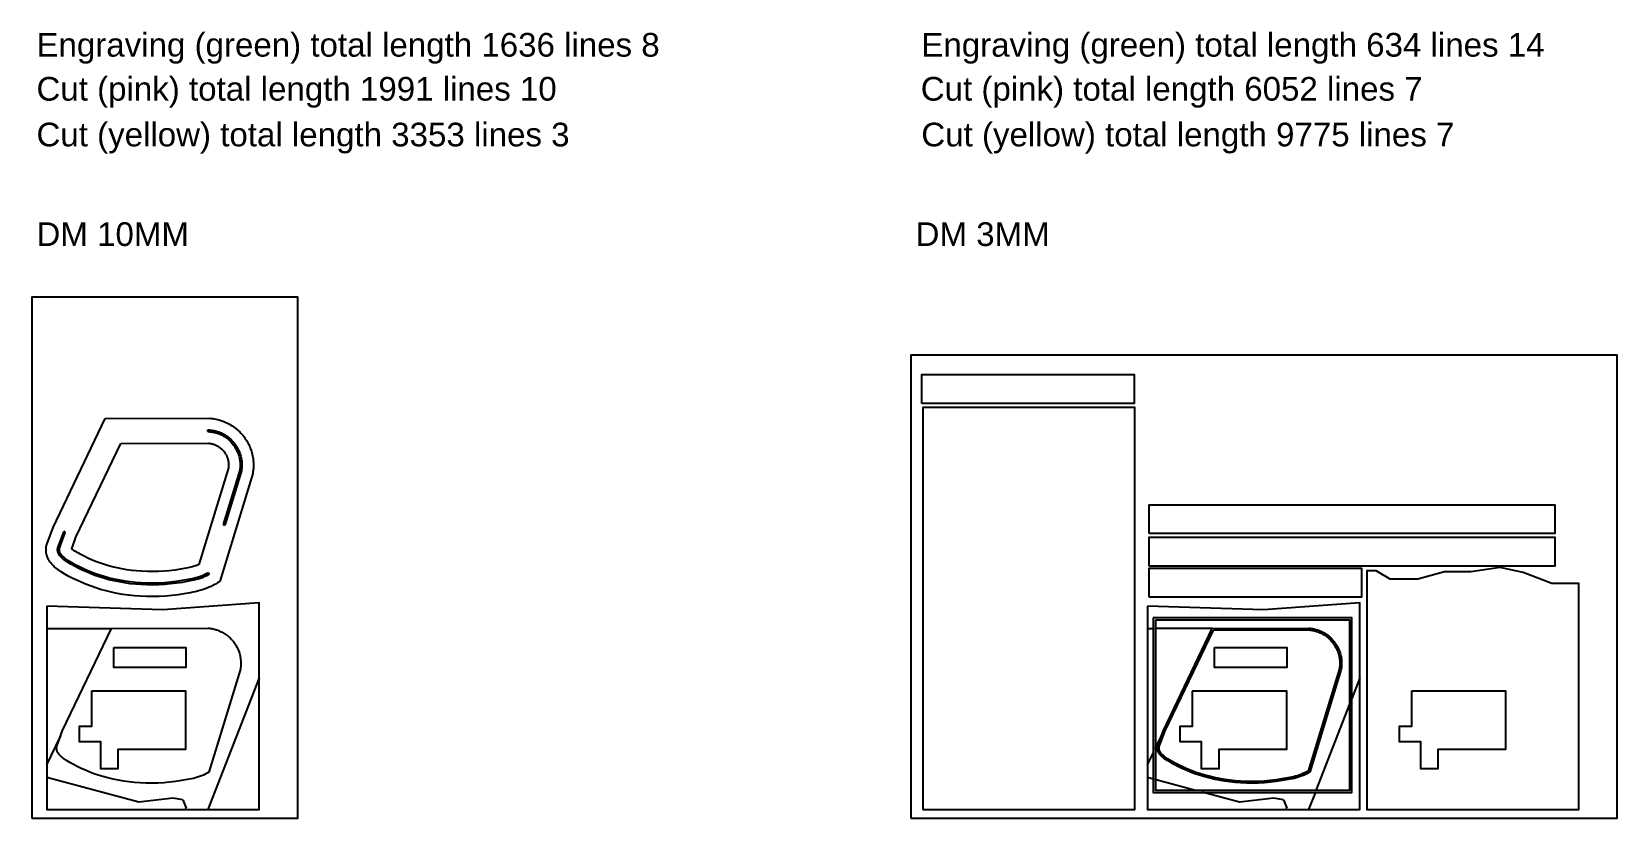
# Model space of a CAD drawing. Header units: millimetres. Extents: x 5667 to 13263, y 5947 to 7406.
# Drawn here: x 5667 to 8405, y 5947 to 7305 of the extents above; entities that cross this region are included whole.
import ezdxf

# ---------------------------------------------------------------- set-up
doc = ezdxf.new("R2010")
doc.units = ezdxf.units.MM
doc.layers.get('0').update_dxf_attribs({"true_color": 0xffffff})
for name, color, linetype, true_color in [('Corte exterior', 2, 'Continuous', 0xe0ee00), ('Corte interior', 220, 'Continuous', 0xff17d9), ('grabado linea alto', 3, 'Continuous', 0x00ff1d)]:
    doc.layers.add(name, color=color, linetype=linetype, true_color=true_color)
doc.styles.add('Arial Regular', font='')
doc.styles.get('Arial Regular').set_extended_font_data('Arial')

msp = doc.modelspace()

# ---------------------------------------------------------------- linework, layer by layer
for points in [[(5667, 5946.7), (6126.3, 5946.7), (6126.3, 6846.7), (5667, 6846.7)], [(7185, 5946.7), (8405, 5946.7), (8405, 6746.7), (7185, 6746.7)]]:
    msp.add_lwpolyline(points, close=True)
at = {"layer": 'Corte exterior'}
for points in [[(7204.1, 6662.9), (7204.1, 6712.9), (7570.5, 6712.9), (7570.5, 6662.9)], [(7205.7, 5961.9), (7572.1, 5961.9), (7572.1, 6656.4), (7205.7, 6656.4)], [(7596.8, 6438.3), (7596.8, 6488.3), (8297.2, 6488.3), (8297.2, 6438.3)], [(7596.8, 6382.3), (7596.8, 6432.3), (8297.2, 6432.3), (8297.2, 6382.3)], [(8106.7, 6372.1), (8060.7, 6359.6), (8013.1, 6359.6), (7988.9, 6374.1), (7972.6, 6374.1), (7972.6, 5961.9), (8338.9, 5961.9), (8338.9, 6352.2), (8291.8, 6352.2), (8242.4, 6371.1), (8202.5, 6379.7), (8152.1, 6372.1)], [(7596.8, 6328.4), (7596.8, 6378.4), (7963.1, 6378.4), (7963.1, 6328.4)], [(5693.2, 6313), (5693.2, 5961.9), (6059.6, 5961.9), (6059.6, 6318.7), (5893.2, 6306.7)], [(7594, 6313), (7594, 5961.9), (7960.4, 5961.9), (7960.4, 6318.7), (7794.1, 6306.7)]]:
    msp.add_lwpolyline(points, close=True, dxfattribs=at)
for points in [[(5703.8, 6448.9), (5794, 6636.9)], [(5794, 6636.9), (5974.2, 6637.5)], [(5974.2, 6637.5), (5977, 6637.3), (5979.7, 6636.9), (5982.5, 6636.5), (5985.2, 6636), (5988, 6635.4), (5990.6, 6634.7), (5993.3, 6633.9), (5996, 6633.1), (5998.6, 6632.1), (6001.2, 6631), (6003.7, 6629.9), (6006.2, 6628.7), (6008.6, 6627.3), (6011, 6625.9), (6013.4, 6624.5), (6015.7, 6622.9), (6018, 6621.2), (6020.1, 6619.5), (6022.3, 6617.7), (6024.3, 6615.9), (6026.3, 6613.9), (6028.3, 6611.9), (6030.1, 6609.9), (6031.9, 6607.7), (6033.6, 6605.5), (6035.3, 6603.3), (6036.8, 6601), (6038.3, 6598.6), (6039.7, 6596.2), (6041, 6593.8), (6042.3, 6591.3), (6043.4, 6588.7), (6044.5, 6586.1), (6045.4, 6583.5), (6046.3, 6580.9), (6047.1, 6578.2), (6047.8, 6575.5), (6048.4, 6572.8), (6048.9, 6570.1), (6049.3, 6567.3), (6049.6, 6564.5), (6049.8, 6561.8), (6049.9, 6559), (6050, 6556.2), (6049.9, 6553.4), (6049.7, 6550.6), (6049.5, 6547.9), (6049.1, 6545.1), (6048.6, 6542.3)], [(5743.4, 6432.1), (5821.1, 6594)], [(5821.1, 6594), (5972.7, 6594.5)], [(5972.7, 6594.5), (5974, 6594.3), (5975.2, 6594.1), (5976.5, 6593.9), (5977.8, 6593.6), (5979, 6593.3), (5980.3, 6593), (5981.5, 6592.6), (5982.7, 6592.1), (5983.9, 6591.7), (5985.1, 6591.1), (5986.2, 6590.6), (5987.4, 6590), (5988.5, 6589.3), (5989.6, 6588.6), (5990.7, 6587.9), (5991.7, 6587.2), (5992.7, 6586.4), (5993.7, 6585.6), (5994.7, 6584.7), (5995.6, 6583.8), (5996.5, 6582.9), (5997.4, 6582), (5998.3, 6581), (5999.1, 6580), (5999.8, 6578.9), (6000.6, 6577.9), (6001.3, 6576.8), (6001.9, 6575.7), (6002.6, 6574.6), (6003.1, 6573.4), (6003.7, 6572.2), (6004.2, 6571.1), (6004.7, 6569.8), (6005.1, 6568.6), (6005.5, 6567.4), (6005.8, 6566.2), (6006.1, 6564.9), (6006.4, 6563.6), (6006.6, 6562.4), (6006.7, 6561.1), (6006.8, 6559.8), (6006.9, 6558.5), (6007, 6557.2), (6007, 6555.9), (6006.9, 6554.6), (6006.8, 6553.3), (6006.7, 6552.1)], [(6006.7, 6552.1), (5955.7, 6384.9)], [(6048.6, 6542.3), (5991.7, 6355.5)], [(5693, 6419.7), (5703.8, 6448.9)], [(5698.4, 6389.6), (5697.7, 6390.6), (5697, 6391.7), (5696.4, 6392.8), (5695.8, 6393.9), (5695.2, 6395.1), (5694.7, 6396.2), (5694.2, 6397.4), (5693.8, 6398.6), (5693.4, 6399.8), (5693, 6401), (5692.7, 6402.2), (5692.5, 6403.5), (5692.2, 6404.7), (5692.1, 6405.9), (5691.9, 6407.2), (5691.8, 6408.5), (5691.8, 6409.7), (5691.8, 6411), (5691.8, 6412.3), (5691.9, 6413.5), (5692, 6414.8), (5692.2, 6416), (5692.4, 6417.3), (5692.7, 6418.5), (5693, 6419.7)], [(5736, 6412), (5743.4, 6432.1)], [(5736.7, 6411.4), (5736.3, 6411.7), (5736, 6412)], [(5757.4, 6399.4), (5752.1, 6402.1), (5746.8, 6405.1), (5741.7, 6408.2), (5736.7, 6411.4)], [(5711.3, 6376.7), (5709.5, 6378.1), (5707.7, 6379.6), (5706, 6381.1), (5704.4, 6382.7), (5702.8, 6384.4), (5701.3, 6386.1), (5699.8, 6387.8), (5698.4, 6389.6)], [(5797.8, 6383.3), (5790.9, 6385.4), (5784, 6387.8), (5777.2, 6390.4), (5770.5, 6393.2), (5763.9, 6396.2), (5757.4, 6399.4)], [(5856.7, 6373.3), (5848.2, 6373.9), (5839.7, 6374.8), (5831.2, 6375.9), (5822.8, 6377.3), (5814.4, 6379.1), (5806.1, 6381), (5797.8, 6383.3)], [(5955.7, 6384.9), (5953, 6383.8), (5950.3, 6382.8), (5947.6, 6381.9), (5944.8, 6381.1), (5942, 6380.3), (5939.2, 6379.7), (5936.4, 6379.1), (5933.5, 6378.7)], [(5738.1, 6360.9), (5731.2, 6364.5), (5724.4, 6368.4), (5717.8, 6372.4), (5711.3, 6376.7)], [(5785.7, 6342), (5777.5, 6344.6), (5769.5, 6347.4), (5761.5, 6350.4), (5753.6, 6353.7), (5745.8, 6357.2), (5738.1, 6360.9)], [(5914.1, 6375.4), (5904.5, 6374.3), (5895, 6373.5), (5885.4, 6372.9), (5875.9, 6372.7), (5866.3, 6372.8), (5856.7, 6373.3)], [(5933.5, 6378.7), (5923.8, 6376.9), (5914.1, 6375.4)], [(5991.7, 6355.5), (5988.1, 6353.3), (5984.5, 6351.2), (5980.8, 6349.2), (5977, 6347.3), (5973.2, 6345.6), (5969.3, 6344), (5965.3, 6342.5), (5961.4, 6341.1), (5957.3, 6339.9), (5953.3, 6338.8), (5949.2, 6337.9), (5945.1, 6337), (5940.9, 6336.3)], [(5854.2, 6330.3), (5844.3, 6331), (5834.4, 6332.1), (5824.5, 6333.4), (5814.7, 6335.1), (5805, 6337.1), (5795.3, 6339.4), (5785.7, 6342)], [(5919.8, 6332.8), (5908.9, 6331.5), (5898, 6330.6), (5887.1, 6330), (5876.1, 6329.7), (5865.2, 6329.9), (5854.2, 6330.3)], [(5940.9, 6336.3), (5930.4, 6334.4), (5919.8, 6332.8)]]:
    msp.add_lwpolyline(points, dxfattribs=at)
at = {"layer": 'Corte interior'}
for points in [[(5971.1, 6614.5), (5971.1, 6617.5)], [(5971.1, 6617.5), (5973.6, 6617.5)], [(5971.1, 6614.5), (5973.5, 6614.5)], [(5973.5, 6614.5), (5975.4, 6614.3), (5977.4, 6614), (5979.4, 6613.7), (5981.3, 6613.3), (5983.3, 6612.9), (5985.2, 6612.4), (5987.1, 6611.8), (5989, 6611.1), (5990.9, 6610.4), (5992.7, 6609.6), (5994.5, 6608.8), (5996.3, 6607.9), (5998, 6606.9), (5999.7, 6605.9), (6001.4, 6604.8), (6003, 6603.7), (6004.6, 6602.5), (6006.2, 6601.2), (6007.7, 6599.9), (6009.2, 6598.6), (6010.6, 6597.2), (6011.9, 6595.7), (6013.3, 6594.2), (6014.5, 6592.7), (6015.7, 6591.1), (6016.9, 6589.5), (6018, 6587.8), (6019, 6586.1), (6020, 6584.4), (6020.9, 6582.6), (6021.8, 6580.8), (6022.6, 6579), (6023.3, 6577.1), (6024, 6575.2), (6024.6, 6573.3), (6025.1, 6571.4), (6025.6, 6569.5), (6026, 6567.5), (6026.3, 6565.5), (6026.6, 6563.6), (6026.8, 6561.6), (6026.9, 6559.6), (6027, 6557.6), (6026.9, 6555.6), (6026.9, 6553.6), (6026.7, 6551.6), (6026.5, 6549.6), (6026.2, 6547.7)], [(5973.6, 6617.5), (5975.7, 6617.3), (5977.7, 6617), (5979.8, 6616.7), (5981.9, 6616.3), (5983.9, 6615.8), (5986, 6615.3), (5988, 6614.6), (5990, 6614), (5991.9, 6613.2), (5993.9, 6612.4), (5995.8, 6611.5), (5997.7, 6610.5), (5999.5, 6609.5), (6001.3, 6608.5), (6003.1, 6607.3), (6004.8, 6606.1), (6006.5, 6604.8), (6008.1, 6603.5), (6009.7, 6602.2), (6011.3, 6600.7), (6012.7, 6599.2), (6014.2, 6597.7), (6015.6, 6596.1), (6016.9, 6594.5), (6018.2, 6592.8), (6019.4, 6591.1), (6020.6, 6589.3), (6021.6, 6587.5), (6022.7, 6585.7), (6023.6, 6583.8), (6024.5, 6581.9), (6025.4, 6580), (6026.1, 6578.1), (6026.8, 6576.1), (6027.5, 6574.1), (6028, 6572), (6028.5, 6570), (6028.9, 6567.9), (6029.3, 6565.9), (6029.6, 6563.8), (6029.8, 6561.7), (6029.9, 6559.6), (6030, 6557.5), (6029.9, 6555.4), (6029.9, 6553.3), (6029.7, 6551.2), (6029.5, 6549.1), (6029.2, 6547)], [(6026.2, 6547.7), (5997.6, 6454)], [(6029.2, 6547), (6000.5, 6453.1)], [(5712.1, 6413.9), (5722.2, 6441.1)], [(5715, 6413.1), (5725, 6440)], [(5722.2, 6441.1), (5722.5, 6441.8)], [(5725.2, 6440.5), (5722.5, 6441.8)], [(5725, 6440), (5725.2, 6440.5)], [(5997.6, 6454), (6000.5, 6453.1)], [(5714.5, 6401.4), (5714.2, 6401.9), (5713.9, 6402.4), (5713.7, 6402.9), (5713.4, 6403.4), (5713.2, 6403.9), (5712.9, 6404.4), (5712.7, 6404.9), (5712.6, 6405.5), (5712.4, 6406), (5712.3, 6406.6), (5712.1, 6407.1), (5712, 6407.7), (5711.9, 6408.3), (5711.9, 6408.8), (5711.8, 6409.4), (5711.8, 6409.9), (5711.8, 6410.5), (5711.8, 6411.1), (5711.8, 6411.7), (5711.9, 6412.2), (5711.9, 6412.8), (5712, 6413.3), (5712.1, 6413.9)], [(5717, 6403.2), (5716.7, 6403.5), (5716.5, 6403.9), (5716.3, 6404.3), (5716.1, 6404.7), (5715.9, 6405.1), (5715.7, 6405.6), (5715.6, 6406), (5715.4, 6406.4), (5715.3, 6406.8), (5715.2, 6407.3), (5715.1, 6407.7), (5715, 6408.2), (5714.9, 6408.6), (5714.9, 6409), (5714.8, 6409.5), (5714.8, 6409.9), (5714.8, 6410.4), (5714.8, 6410.8), (5714.8, 6411.3), (5714.8, 6411.7), (5714.9, 6412.2), (5714.9, 6412.6), (5715, 6413.1)], [(5723, 6392.9), (5721.7, 6394), (5720.4, 6395.1), (5719.1, 6396.3), (5717.9, 6397.5), (5716.8, 6398.8), (5715.6, 6400.1), (5714.5, 6401.4)], [(5724.8, 6395.3), (5723.6, 6396.3), (5722.4, 6397.4), (5721.2, 6398.5), (5720.1, 6399.6), (5719, 6400.7), (5718, 6401.9), (5717, 6403.2)], [(5747.1, 6378.8), (5740.9, 6382), (5734.8, 6385.5), (5728.9, 6389.1), (5723, 6392.9)], [(5748.4, 6381.5), (5742.3, 6384.7), (5736.4, 6388), (5730.5, 6391.6), (5724.8, 6395.3)], [(5792.2, 6364.1), (5784.7, 6366.4), (5777.3, 6369), (5769.9, 6371.8), (5762.6, 6374.8), (5755.5, 6378.1), (5748.4, 6381.5)], [(5791.3, 6361.2), (5783.7, 6363.6), (5776.2, 6366.2), (5768.8, 6369), (5761.5, 6372.1), (5754.2, 6375.3), (5747.1, 6378.8)], [(5855.4, 6350.3), (5846.1, 6351), (5836.9, 6351.9), (5827.6, 6353.2), (5818.5, 6354.8), (5809.4, 6356.6), (5800.3, 6358.8), (5791.3, 6361.2)], [(5855.6, 6353.3), (5846.4, 6353.9), (5837.2, 6354.9), (5828.1, 6356.2), (5819, 6357.7), (5810, 6359.5), (5801.1, 6361.7), (5792.2, 6364.1)], [(5917.1, 6352.6), (5906.9, 6351.4), (5896.6, 6350.5), (5886.3, 6350), (5876, 6349.7), (5865.7, 6349.9), (5855.4, 6350.3)], [(5916.7, 6355.6), (5906.6, 6354.4), (5896.4, 6353.5), (5886.2, 6353), (5876, 6352.7), (5865.8, 6352.9), (5855.6, 6353.3)], [(5937, 6359), (5926.9, 6357.1), (5916.7, 6355.6)], [(5937.5, 6356), (5927.3, 6354.1), (5917.1, 6352.6)], [(5972.3, 6370.7), (5969.3, 6369.2), (5966.2, 6367.7), (5963.1, 6366.3), (5959.9, 6365), (5956.7, 6363.9), (5953.5, 6362.8), (5950.3, 6361.8), (5947, 6360.9), (5943.7, 6360.2), (5940.3, 6359.5), (5937, 6359)], [(5973.7, 6368.1), (5970.6, 6366.5), (5967.5, 6365), (5964.3, 6363.6), (5961.1, 6362.2), (5957.8, 6361), (5954.5, 6359.9), (5951.1, 6358.9), (5947.8, 6358), (5944.3, 6357.3), (5940.9, 6356.6), (5937.5, 6356)], [(5972.3, 6370.7), (5973.7, 6368.1)], [(7621.3, 6098.6), (7705.7, 6274.4)], [(7624, 6097.5), (7707.6, 6271.4)], [(7705.7, 6274.4), (7872.6, 6275)], [(7707.6, 6271.4), (7872.5, 6272)], [(7872.5, 6272), (7874.5, 6271.8), (7876.5, 6271.6), (7878.5, 6271.2), (7880.4, 6270.8), (7882.4, 6270.4), (7884.3, 6269.9), (7886.2, 6269.3), (7888.1, 6268.6), (7889.9, 6267.9), (7891.8, 6267.1), (7893.6, 6266.3), (7895.4, 6265.4), (7897.1, 6264.4), (7898.8, 6263.4), (7900.5, 6262.3), (7902.1, 6261.2), (7903.7, 6260), (7905.3, 6258.7), (7906.8, 6257.4), (7908.2, 6256.1), (7909.7, 6254.7), (7911, 6253.2), (7912.3, 6251.7), (7913.6, 6250.2), (7914.8, 6248.6), (7916, 6247), (7917.1, 6245.3), (7918.1, 6243.6), (7919.1, 6241.9), (7920, 6240.1), (7920.8, 6238.3), (7921.6, 6236.5), (7922.4, 6234.6), (7923, 6232.7), (7923.6, 6230.8), (7924.2, 6228.9), (7924.6, 6227), (7925, 6225), (7925.4, 6223.1), (7925.6, 6221.1), (7925.8, 6219.1), (7926, 6217.1), (7926, 6215.1), (7926, 6213.1), (7925.9, 6211.1), (7925.8, 6209.1), (7925.6, 6207.2), (7925.3, 6205.2)], [(7872.6, 6275), (7874.7, 6274.8), (7876.8, 6274.5), (7878.9, 6274.2), (7881, 6273.8), (7883, 6273.3), (7885, 6272.8), (7887.1, 6272.2), (7889, 6271.5), (7891, 6270.7), (7892.9, 6269.9), (7894.9, 6269), (7896.7, 6268.1), (7898.6, 6267), (7900.4, 6266), (7902.1, 6264.8), (7903.9, 6263.6), (7905.5, 6262.4), (7907.2, 6261), (7908.8, 6259.7), (7910.3, 6258.2), (7911.8, 6256.8), (7913.3, 6255.2), (7914.6, 6253.6), (7916, 6252), (7917.3, 6250.3), (7918.5, 6248.6), (7919.6, 6246.9), (7920.7, 6245.1), (7921.7, 6243.2), (7922.7, 6241.4), (7923.6, 6239.5), (7924.4, 6237.5), (7925.2, 6235.6), (7925.9, 6233.6), (7926.5, 6231.6), (7927.1, 6229.5), (7927.6, 6227.5), (7928, 6225.4), (7928.4, 6223.4), (7928.6, 6221.3), (7928.8, 6219.2), (7929, 6217.1), (7929, 6215), (7929, 6212.9), (7928.9, 6210.8), (7928.8, 6208.7), (7928.5, 6206.6), (7928.2, 6204.5)], [(7925.3, 6205.2), (7871.3, 6028.2)], [(7928.2, 6204.5), (7873.9, 6026.2)], [(7611.2, 6071.4), (7621.3, 6098.6)], [(7614.1, 6070.6), (7624, 6097.5)], [(7613.6, 6058.9), (7613.3, 6059.4), (7613, 6059.9), (7612.7, 6060.4), (7612.5, 6060.9), (7612.2, 6061.4), (7612, 6061.9), (7611.8, 6062.5), (7611.6, 6063), (7611.5, 6063.5), (7611.3, 6064.1), (7611.2, 6064.6), (7611.1, 6065.2), (7611, 6065.8), (7610.9, 6066.3), (7610.9, 6066.9), (7610.9, 6067.5), (7610.8, 6068), (7610.9, 6068.6), (7610.9, 6069.2), (7610.9, 6069.7), (7611, 6070.3), (7611.1, 6070.9), (7611.2, 6071.4)], [(7622.1, 6050.4), (7620.8, 6051.5), (7619.5, 6052.6), (7618.2, 6053.8), (7617, 6055), (7615.8, 6056.3), (7614.7, 6057.6), (7613.6, 6058.9)], [(7616, 6060.7), (7615.8, 6061.1), (7615.6, 6061.4), (7615.4, 6061.8), (7615.2, 6062.2), (7615, 6062.7), (7614.8, 6063.1), (7614.6, 6063.5), (7614.5, 6063.9), (7614.4, 6064.3), (7614.2, 6064.8), (7614.1, 6065.2), (7614.1, 6065.7), (7614, 6066.1), (7613.9, 6066.6), (7613.9, 6067), (7613.9, 6067.5), (7613.8, 6067.9), (7613.9, 6068.4), (7613.9, 6068.8), (7613.9, 6069.3), (7614, 6069.7), (7614, 6070.1), (7614.1, 6070.6)], [(7623.9, 6052.8), (7622.6, 6053.8), (7621.5, 6054.9), (7620.3, 6056), (7619.2, 6057.1), (7618.1, 6058.3), (7617, 6059.4), (7616, 6060.7)], [(7647.5, 6039), (7641.4, 6042.2), (7635.4, 6045.5), (7629.6, 6049.1), (7623.9, 6052.8)], [(7646.1, 6036.3), (7640, 6039.6), (7633.9, 6043), (7627.9, 6046.6), (7622.1, 6050.4)], [(7690.4, 6018.7), (7682.8, 6021.1), (7675.3, 6023.7), (7667.9, 6026.5), (7660.5, 6029.6), (7653.3, 6032.9), (7646.1, 6036.3)], [(7691.2, 6021.6), (7683.7, 6024), (7676.3, 6026.5), (7669, 6029.3), (7661.7, 6032.4), (7654.5, 6035.6), (7647.5, 6039)], [(7871.3, 6028.2), (7868.3, 6026.7), (7865.3, 6025.2), (7862.2, 6023.8), (7859, 6022.5), (7855.8, 6021.4), (7852.6, 6020.3), (7849.3, 6019.3), (7846, 6018.5), (7842.7, 6017.7), (7839.4, 6017), (7836, 6016.5)], [(7873.9, 6026.2), (7870.7, 6024.5), (7867.5, 6022.9), (7864.2, 6021.4), (7860.8, 6020), (7857.5, 6018.8), (7854.1, 6017.6), (7850.6, 6016.6), (7847.1, 6015.6), (7843.6, 6014.8), (7840.1, 6014.1), (7836.5, 6013.5)], [(7754.5, 6007.8), (7745.2, 6008.5), (7735.9, 6009.4), (7726.7, 6010.7), (7717.5, 6012.3), (7708.4, 6014.1), (7699.4, 6016.3), (7690.4, 6018.7)], [(7754.6, 6010.8), (7745.4, 6011.5), (7736.3, 6012.4), (7727.2, 6013.7), (7718.1, 6015.2), (7709.1, 6017), (7700.1, 6019.2), (7691.2, 6021.6)], [(7816.2, 6010.1), (7806, 6008.9), (7795.7, 6008), (7785.4, 6007.5), (7775.1, 6007.3), (7764.8, 6007.4), (7754.5, 6007.8)], [(7815.8, 6013.1), (7805.7, 6011.9), (7795.5, 6011), (7785.3, 6010.5), (7775.1, 6010.3), (7764.8, 6010.4), (7754.6, 6010.8)], [(7836, 6016.5), (7825.9, 6014.6), (7815.8, 6013.1)], [(7836.5, 6013.5), (7826.4, 6011.7), (7816.2, 6010.1)]]:
    msp.add_lwpolyline(points, dxfattribs=at)
for points in [[(7603.5, 6292.8), (7603.5, 5991.4), (7946.9, 5991.4), (7946.9, 6292.8)], [(7607.5, 6288.8), (7607.5, 5995.4), (7942.9, 5995.4), (7942.9, 6288.8)], [(5808.7, 6241.9), (5933.3, 6241.9), (5933.3, 6206.9), (5808.7, 6206.9)], [(7709.5, 6241.9), (7834.1, 6241.9), (7834.1, 6206.9), (7709.5, 6206.9)], [(5770.1, 6166.4), (5770.1, 6105.1), (5748.9, 6105.1), (5748.9, 6079.1), (5785.6, 6079.1), (5785.6, 6032.5), (5816.5, 6032.5), (5816.5, 6066), (5933.3, 6066), (5933.3, 6166.4)], [(7670.9, 6166.4), (7670.9, 6105.1), (7649.7, 6105.1), (7649.7, 6079.1), (7686.5, 6079.1), (7686.5, 6032.5), (7717.3, 6032.5), (7717.3, 6066), (7834.1, 6066), (7834.1, 6166.4)], [(8049.5, 6166.4), (8049.5, 6105.1), (8028.3, 6105.1), (8028.3, 6079.1), (8065, 6079.1), (8065, 6032.5), (8095.9, 6032.5), (8095.9, 6066), (8212.7, 6066), (8212.7, 6166.4)]]:
    msp.add_lwpolyline(points, close=True, dxfattribs=at)
at = {"layer": 'grabado linea alto'}
for points in [[(5693.2, 6274.4), (5804.9, 6274.4)], [(5720.4, 6098.6), (5804.9, 6274.4)], [(5804.9, 6274.4), (5971.8, 6275)], [(5971.8, 6275), (5973.9, 6274.8), (5976, 6274.5), (5978.1, 6274.2), (5980.1, 6273.8), (5982.2, 6273.3), (5984.2, 6272.8), (5986.2, 6272.2), (5988.2, 6271.5), (5990.2, 6270.7), (5992.1, 6269.9), (5994, 6269), (5995.9, 6268.1), (5997.7, 6267), (5999.6, 6266), (6001.3, 6264.8), (6003, 6263.6), (6004.7, 6262.4), (6006.4, 6261), (6008, 6259.7), (6009.5, 6258.2), (6011, 6256.8), (6012.4, 6255.2), (6013.8, 6253.6), (6015.2, 6252), (6016.4, 6250.3), (6017.6, 6248.6), (6018.8, 6246.9), (6019.9, 6245.1), (6020.9, 6243.2), (6021.9, 6241.4), (6022.8, 6239.5), (6023.6, 6237.5), (6024.4, 6235.6), (6025.1, 6233.6), (6025.7, 6231.6), (6026.3, 6229.5), (6026.8, 6227.5), (6027.2, 6225.4), (6027.5, 6223.4), (6027.8, 6221.3), (6028, 6219.2), (6028.2, 6217.1), (6028.2, 6215), (6028.2, 6212.9), (6028.1, 6210.8), (6027.9, 6208.7), (6027.7, 6206.6), (6027.4, 6204.5)], [(7594, 6274.4), (7604, 6274.4)], [(7705.7, 6274.4), (7607, 6274.4)], [(6059.6, 6189.5), (5971.1, 5961.9)], [(6027.4, 6204.5), (5973, 6026.2)], [(7960.4, 6189.5), (7946.4, 6153.5)], [(7943.4, 6145.7), (7884.7, 5994.9)], [(5693.2, 6038.9), (5717, 6089.4)], [(5710.4, 6071.4), (5720.4, 6098.6)], [(7607, 6066.5), (7617.8, 6089.4)], [(5712.8, 6058.9), (5712.5, 6059.4), (5712.2, 6059.9), (5711.9, 6060.4), (5711.7, 6060.9), (5711.4, 6061.4), (5711.2, 6061.9), (5711, 6062.5), (5710.8, 6063), (5710.6, 6063.5), (5710.5, 6064.1), (5710.4, 6064.6), (5710.3, 6065.2), (5710.2, 6065.8), (5710.1, 6066.3), (5710.1, 6066.9), (5710, 6067.5), (5710, 6068), (5710, 6068.6), (5710.1, 6069.2), (5710.1, 6069.7), (5710.2, 6070.3), (5710.3, 6070.9), (5710.4, 6071.4)], [(5721.3, 6050.4), (5719.9, 6051.5), (5718.6, 6052.6), (5717.4, 6053.8), (5716.2, 6055), (5715, 6056.3), (5713.9, 6057.6), (5712.8, 6058.9)], [(7594, 6038.9), (7604, 6060.1)], [(5745.3, 6036.3), (5739.1, 6039.6), (5733.1, 6043), (5727.1, 6046.6), (5721.3, 6050.4)], [(5789.6, 6018.7), (5782, 6021.1), (5774.5, 6023.7), (5767.1, 6026.5), (5759.7, 6029.6), (5752.5, 6032.9), (5745.3, 6036.3)], [(5973, 6026.2), (5969.9, 6024.5), (5966.6, 6022.9), (5963.4, 6021.4), (5960, 6020), (5956.7, 6018.8), (5953.2, 6017.6), (5949.8, 6016.6), (5946.3, 6015.6), (5942.8, 6014.8), (5939.3, 6014.1), (5935.7, 6013.5)], [(5851.7, 5974.6), (5693.2, 6017.1)], [(5853.6, 6007.8), (5844.4, 6008.5), (5835.1, 6009.4), (5825.9, 6010.7), (5816.7, 6012.3), (5807.6, 6014.1), (5798.6, 6016.3), (5789.6, 6018.7)], [(5915.4, 6010.1), (5905.1, 6008.9), (5894.9, 6008), (5884.6, 6007.5), (5874.2, 6007.3), (5863.9, 6007.4), (5853.6, 6007.8)], [(5935.7, 6013.5), (5925.6, 6011.7), (5915.4, 6010.1)], [(7606, 6013.9), (7594, 6017.1)], [(7676.8, 5994.9), (7609, 6013.1)], [(5911.3, 5981.6), (5851.7, 5974.6)], [(5927.8, 5978.4), (5911.3, 5981.6)], [(5927.8, 5978.4), (5933.6, 5964.3)], [(7752.5, 5974.6), (7688, 5991.9)], [(7812.1, 5981.6), (7752.5, 5974.6)], [(7828.6, 5978.4), (7812.1, 5981.6)], [(7828.6, 5978.4), (7834.5, 5964.3)], [(7883.6, 5991.9), (7871.9, 5961.9)], [(5932.5, 5961.9), (5933.6, 5964.3)], [(7833.3, 5961.9), (7834.5, 5964.3)]]:
    msp.add_lwpolyline(points, dxfattribs=at)

# ---------------------------------------------------------------- texts
at = {"layer": 'Corte exterior', "attachment_point": 1, "style": 'Arial Regular'}
for s, insert, char_height, width in [('Cut (yellow) total length 3353 lines 3', (5675.2, 7148), 40.883, 1907.735), ('Cut (yellow) total length 9775 lines 7', (7203.2, 7148), 40.883, 1907.735), ('DM 10MM', (5675.2, 6976), 40.88, 597.25), ('DM 3MM', (7193.3, 6976), 40.88, 534.148)]:
    msp.add_mtext(s, dxfattribs=dict(at, insert=insert, char_height=char_height, width=width))
at = {"layer": 'Corte interior', "char_height": 40.883, "attachment_point": 1, "style": 'Arial Regular'}
for s, insert, width in [('Cut (pink) total length 1991 lines 10', (5675.2, 7227), 1863.296), ('Cut (pink) total length 6052 lines 7', (7202.2, 7227), 1800.194)]:
    msp.add_mtext(s, dxfattribs=dict(at, insert=insert, width=width))
at = {"layer": 'grabado linea alto', "char_height": 40.883, "attachment_point": 1, "style": 'Arial Regular'}
for s, insert, width in [('Engraving (green) total length 1636 lines 8', (5675.2, 7303), 2217.025), ('Engraving (green) total length 634 lines 14', (7203.2, 7303), 2216.136)]:
    msp.add_mtext(s, dxfattribs=dict(at, insert=insert, width=width))

doc.saveas('drawing.dxf')
